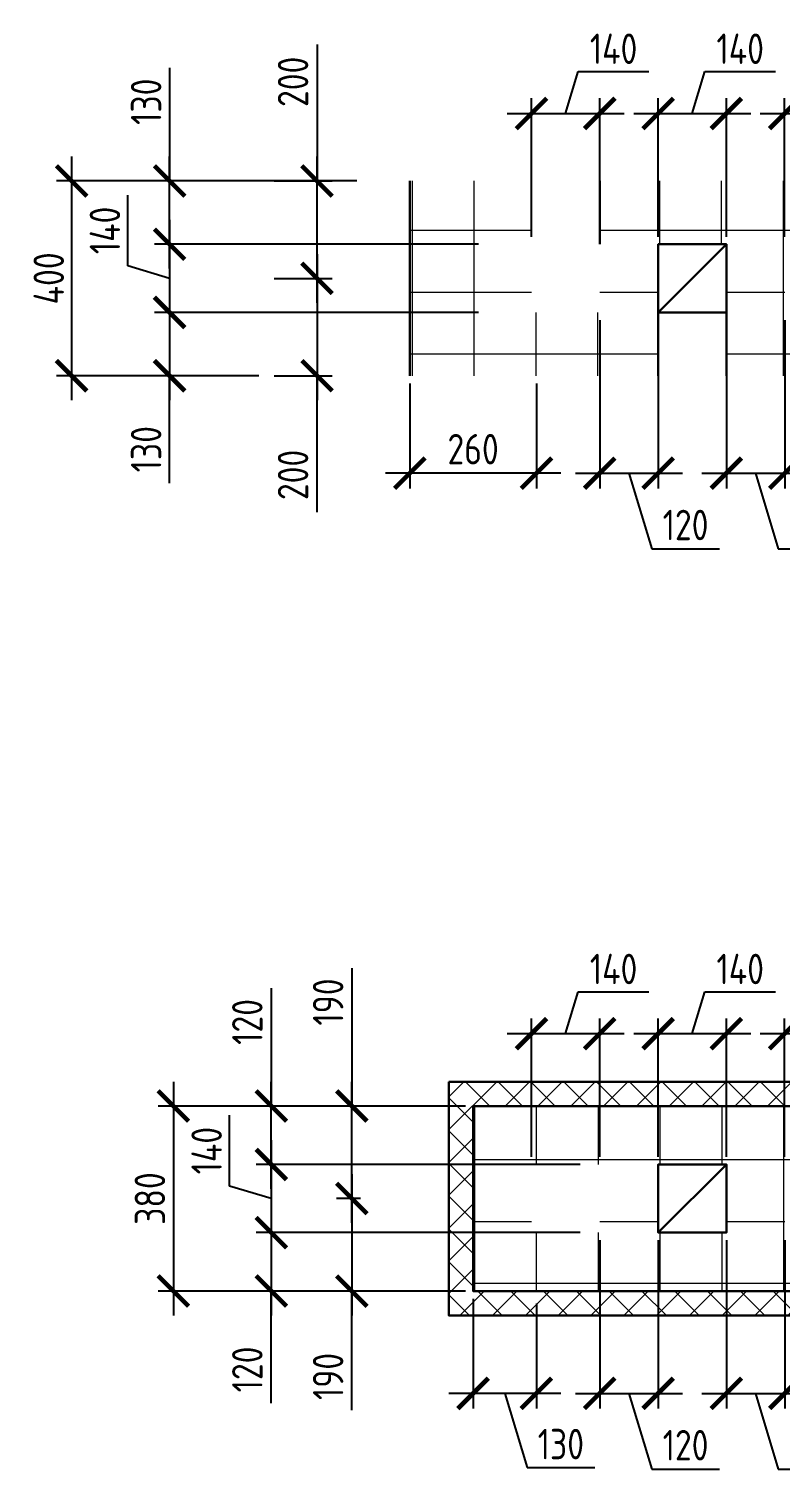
# Model space of a CAD drawing. Header units: millimetres. Extents: x -56498 to 234605, y -296269 to -29969.
# Drawn here: x 180539 to 182081, y -289684 to -286726 of the extents above; entities that cross this region are included whole.
import ezdxf

# ---------------------------------------------------------------- set-up
doc = ezdxf.new("R2010")
doc.units = ezdxf.units.MM
doc.header["$LTSCALE"] = 100
doc.header["$PDMODE"] = 35
for name, color, linetype, lineweight in [('0.3', 7, 'Continuous', 30), ('Розміри 0.09', 5, 'Continuous', 9), ('Штрихування 0.09', 253, 'Continuous', 9)]:
    doc.layers.add(name, color=color, linetype=linetype, lineweight=lineweight)
doc.styles.add('GOST 2.304', font='CS_Gost2304.shx')
doc.dimstyles.new('SPDS', dxfattribs={"dimscale": 100, "dimtxt": 2.5, "dimasz": 2.5, "dimexe": 1.25, "dimexo": 0.625, "dimtad": 1, "dimrnd": 0.001, "dimtxsty": 'GOST 2.304', "dimblk": 'ARCHTICK', "dimcen": 2.5, "dimdle": 2, "dimadec": 0, "dimazin": 2, "dimtfac": 0.75, "dimtmove": 1, "dimatfit": 3, "dimfxl": 0, "dimtolj": 1, "dimarcsym": 0})

# ---------------------------------------------------------------- blocks, each defined once
blk = doc.blocks.new('_ArchTick')
at = {"color": 0, "linetype": 'ByBlock', "const_width": 0.15}
blk.add_lwpolyline([(-0.5, -0.5), (0.5, 0.5)], dxfattribs=at)
blk = doc.blocks.new('*D833')
at = {"layer": 'Defpoints', "color": 0, "transparency": 16777216}
for p in [(182230.6, -286900), (182090.6, -287168.6), (182230.6, -287168.6)]:
    blk.add_point(p, dxfattribs=at)
at = {"layer": 'Розміри 0.09', "color": 0, "lineweight": -2, "transparency": 16777216}
for p, q in [((182160.6, -286900), (182186.4, -286814)), ((182186.4, -286814), (182331.7, -286814)), ((182090.6, -287153), (182090.6, -286868.7)), ((182230.6, -287153), (182230.6, -286868.7)), ((182040.6, -286900), (182280.6, -286900))]:
    blk.add_line(p, q, dxfattribs=at)
at = {"layer": 'Розміри 0.09', "color": 0, "lineweight": -2, "transparency": 16777216, "xscale": 62.5, "yscale": 62.5, "zscale": 62.5, "rotation": 180}
blk.add_blockref('_ArchTick', (182090.6, -286900), dxfattribs=at)
at = {"layer": 'Розміри 0.09', "color": 0, "lineweight": -2, "transparency": 16777216, "xscale": 62.5, "yscale": 62.5, "zscale": 62.5}
blk.add_blockref('_ArchTick', (182230.6, -286900), dxfattribs=at)
at = {"layer": 'Розміри 0.09', "color": 0, "transparency": 16777216, "insert": (182259.1, -286767.1), "char_height": 62.5, "attachment_point": 5, "style": 'GOST 2.304'}
blk.add_mtext('\\A1;140', dxfattribs=at)
blk = doc.blocks.new('*D834')
at = {"layer": 'Defpoints', "color": 0, "transparency": 16777216}
for p in [(181970.9, -286900), (181830.9, -287168.6), (181970.9, -287168.6)]:
    blk.add_point(p, dxfattribs=at)
at = {"layer": 'Розміри 0.09', "color": 0, "lineweight": -2, "transparency": 16777216}
for p, q in [((181900.9, -286900), (181926.7, -286814)), ((181926.7, -286814), (182072, -286814)), ((181830.9, -287153), (181830.9, -286868.7)), ((181970.9, -287153), (181970.9, -286868.7)), ((181780.9, -286900), (182020.9, -286900))]:
    blk.add_line(p, q, dxfattribs=at)
at = {"layer": 'Розміри 0.09', "color": 0, "lineweight": -2, "transparency": 16777216, "xscale": 62.5, "yscale": 62.5, "zscale": 62.5, "rotation": 180}
blk.add_blockref('_ArchTick', (181830.9, -286900), dxfattribs=at)
at = {"layer": 'Розміри 0.09', "color": 0, "lineweight": -2, "transparency": 16777216, "xscale": 62.5, "yscale": 62.5, "zscale": 62.5}
blk.add_blockref('_ArchTick', (181970.9, -286900), dxfattribs=at)
at = {"layer": 'Розміри 0.09', "color": 0, "transparency": 16777216, "insert": (181999.4, -286767.1), "char_height": 62.5, "attachment_point": 5, "style": 'GOST 2.304'}
blk.add_mtext('\\A1;140', dxfattribs=at)
blk = doc.blocks.new('*D838')
at = {"layer": 'Defpoints', "color": 0, "transparency": 16777216}
for p in [(181710.9, -286900), (181570.9, -287168.6), (181710.9, -287168.6)]:
    blk.add_point(p, dxfattribs=at)
at = {"layer": 'Розміри 0.09', "color": 0, "lineweight": -2, "transparency": 16777216}
for p, q in [((181640.9, -286900), (181666.7, -286814)), ((181666.7, -286814), (181812, -286814)), ((181570.9, -287153), (181570.9, -286868.7)), ((181710.9, -287153), (181710.9, -286868.7)), ((181520.9, -286900), (181760.9, -286900))]:
    blk.add_line(p, q, dxfattribs=at)
at = {"layer": 'Розміри 0.09', "color": 0, "lineweight": -2, "transparency": 16777216, "xscale": 62.5, "yscale": 62.5, "zscale": 62.5, "rotation": 180}
blk.add_blockref('_ArchTick', (181570.9, -286900), dxfattribs=at)
at = {"layer": 'Розміри 0.09', "color": 0, "lineweight": -2, "transparency": 16777216, "xscale": 62.5, "yscale": 62.5, "zscale": 62.5}
blk.add_blockref('_ArchTick', (181710.9, -286900), dxfattribs=at)
at = {"layer": 'Розміри 0.09', "color": 0, "transparency": 16777216, "insert": (181739.4, -286767.1), "char_height": 62.5, "attachment_point": 5, "style": 'GOST 2.304'}
blk.add_mtext('\\A1;140', dxfattribs=at)
blk = doc.blocks.new('*D843')
at = {"layer": 'Defpoints', "color": 0, "transparency": 16777216}
for p in [(181970.9, -287308.6), (182090.9, -287308.6), (182090.9, -287638.6)]:
    blk.add_point(p, dxfattribs=at)
at = {"layer": 'Розміри 0.09', "color": 0, "lineweight": -2, "transparency": 16777216}
for p, q in [((181970.9, -287324.2), (181970.9, -287669.8)), ((182090.9, -287324.2), (182090.9, -287669.8)), ((181920.9, -287638.6), (182140.9, -287638.6)), ((182030.9, -287638.6), (182077.6, -287794.3)), ((182077.6, -287794.3), (182216.7, -287794.3))]:
    blk.add_line(p, q, dxfattribs=at)
at = {"layer": 'Розміри 0.09', "color": 0, "lineweight": -2, "transparency": 16777216, "xscale": 62.5, "yscale": 62.5, "zscale": 62.5, "rotation": 180}
blk.add_blockref('_ArchTick', (181970.9, -287638.6), dxfattribs=at)
at = {"layer": 'Розміри 0.09', "color": 0, "lineweight": -2, "transparency": 16777216, "xscale": 62.5, "yscale": 62.5, "zscale": 62.5}
blk.add_blockref('_ArchTick', (182090.9, -287638.6), dxfattribs=at)
at = {"layer": 'Розміри 0.09', "color": 0, "transparency": 16777216, "insert": (182147.2, -287745), "char_height": 62.5, "attachment_point": 5, "style": 'GOST 2.304'}
blk.add_mtext('\\A1;120', dxfattribs=at)
blk = doc.blocks.new('*D844')
at = {"layer": 'Defpoints', "color": 0, "transparency": 16777216}
for p in [(181320.9, -287438.6), (181580.9, -287438.6), (181320.9, -287638.6)]:
    blk.add_point(p, dxfattribs=at)
at = {"layer": 'Розміри 0.09', "color": 0, "lineweight": -2, "transparency": 16777216}
for p, q in [((181320.9, -287454.2), (181320.9, -287669.8)), ((181580.9, -287454.2), (181580.9, -287669.8)), ((181630.9, -287638.6), (181270.9, -287638.6))]:
    blk.add_line(p, q, dxfattribs=at)
at = {"layer": 'Розміри 0.09', "color": 0, "lineweight": -2, "transparency": 16777216, "xscale": 62.5, "yscale": 62.5, "zscale": 62.5, "rotation": 180}
blk.add_blockref('_ArchTick', (181320.9, -287638.6), dxfattribs=at)
at = {"layer": 'Розміри 0.09', "color": 0, "lineweight": -2, "transparency": 16777216, "xscale": 62.5, "yscale": 62.5, "zscale": 62.5}
blk.add_blockref('_ArchTick', (181580.9, -287638.6), dxfattribs=at)
at = {"layer": 'Розміри 0.09', "color": 0, "transparency": 16777216, "insert": (181450.9, -287589.3), "char_height": 62.5, "attachment_point": 5, "style": 'GOST 2.304'}
blk.add_mtext('\\A1;260', dxfattribs=at)
blk = doc.blocks.new('*D845')
at = {"layer": 'Defpoints', "color": 0, "transparency": 16777216}
for p in [(181710.9, -287308.6), (181830.9, -287308.6), (181830.9, -287638.6)]:
    blk.add_point(p, dxfattribs=at)
at = {"layer": 'Розміри 0.09', "color": 0, "lineweight": -2, "transparency": 16777216}
for p, q in [((181710.9, -287324.2), (181710.9, -287669.8)), ((181830.9, -287324.2), (181830.9, -287669.8)), ((181660.9, -287638.6), (181880.9, -287638.6)), ((181770.9, -287638.6), (181817.6, -287794.3)), ((181817.6, -287794.3), (181956.7, -287794.3))]:
    blk.add_line(p, q, dxfattribs=at)
at = {"layer": 'Розміри 0.09', "color": 0, "lineweight": -2, "transparency": 16777216, "xscale": 62.5, "yscale": 62.5, "zscale": 62.5, "rotation": 180}
blk.add_blockref('_ArchTick', (181710.9, -287638.6), dxfattribs=at)
at = {"layer": 'Розміри 0.09', "color": 0, "lineweight": -2, "transparency": 16777216, "xscale": 62.5, "yscale": 62.5, "zscale": 62.5}
blk.add_blockref('_ArchTick', (181830.9, -287638.6), dxfattribs=at)
at = {"layer": 'Розміри 0.09', "color": 0, "transparency": 16777216, "insert": (181887.2, -287745), "char_height": 62.5, "attachment_point": 5, "style": 'GOST 2.304'}
blk.add_mtext('\\A1;120', dxfattribs=at)
blk = doc.blocks.new('*D846')
at = {"layer": 'Defpoints', "color": 0, "transparency": 16777216}
for p in [(180827.7, -287038.6), (181227.7, -287038.6), (181477.7, -287168.6)]:
    blk.add_point(p, dxfattribs=at)
at = {"layer": 'Розміри 0.09', "color": 0, "lineweight": -2, "transparency": 16777216}
for p, q in [((180827.7, -286806.3), (180827.7, -287038.6)), ((180827.7, -287218.6), (180827.7, -286988.6)), ((181212.1, -287038.6), (180796.5, -287038.6)), ((181462.1, -287168.6), (180796.5, -287168.6))]:
    blk.add_line(p, q, dxfattribs=at)
at = {"layer": 'Розміри 0.09', "color": 0, "lineweight": -2, "transparency": 16777216, "xscale": 62.5, "yscale": 62.5, "zscale": 62.5}
for p, rotation in [((180827.7, -287038.6), 90), ((180827.7, -287168.6), 270)]:
    blk.add_blockref('_ArchTick', p, dxfattribs=dict(at, rotation=rotation))
at = {"layer": 'Розміри 0.09', "color": 0, "transparency": 16777216, "insert": (180779.5, -286875.8), "char_height": 62.5, "attachment_point": 5, "rotation": 90, "style": 'GOST 2.304'}
blk.add_mtext('\\A1;130', dxfattribs=at)
blk = doc.blocks.new('*D847')
at = {"layer": 'Defpoints', "color": 0, "transparency": 16777216}
for p in [(181477.7, -287168.6), (180827.7, -287308.6), (181477.7, -287308.6)]:
    blk.add_point(p, dxfattribs=at)
at = {"layer": 'Розміри 0.09', "color": 0, "lineweight": -2, "transparency": 16777216}
for p, q in [((180741.8, -287212.8), (180741.8, -287067.5)), ((180827.7, -287118.6), (180827.7, -287358.6)), ((181462.1, -287168.6), (180796.5, -287168.6)), ((180827.7, -287238.6), (180741.8, -287212.8)), ((181462.1, -287308.6), (180796.5, -287308.6))]:
    blk.add_line(p, q, dxfattribs=at)
at = {"layer": 'Розміри 0.09', "color": 0, "lineweight": -2, "transparency": 16777216, "xscale": 62.5, "yscale": 62.5, "zscale": 62.5}
for p, rotation in [((180827.7, -287168.6), 90), ((180827.7, -287308.6), 270)]:
    blk.add_blockref('_ArchTick', p, dxfattribs=dict(at, rotation=rotation))
at = {"layer": 'Розміри 0.09', "color": 0, "transparency": 16777216, "insert": (180694.9, -287140.1), "char_height": 62.5, "attachment_point": 5, "rotation": 90, "style": 'GOST 2.304'}
blk.add_mtext('\\A1;140', dxfattribs=at)
blk = doc.blocks.new('*D848')
at = {"layer": 'Defpoints', "color": 0, "transparency": 16777216}
for p in [(181477.7, -287308.6), (180827.7, -287438.6), (181026.5, -287438.6)]:
    blk.add_point(p, dxfattribs=at)
at = {"layer": 'Розміри 0.09', "color": 0, "lineweight": -2, "transparency": 16777216}
for p, q in [((180827.7, -287258.6), (180827.7, -287488.6)), ((181462.1, -287308.6), (180796.5, -287308.6)), ((181010.9, -287438.6), (180796.5, -287438.6)), ((180827.7, -287658.9), (180827.7, -287438.6))]:
    blk.add_line(p, q, dxfattribs=at)
at = {"layer": 'Розміри 0.09', "color": 0, "lineweight": -2, "transparency": 16777216, "xscale": 62.5, "yscale": 62.5, "zscale": 62.5}
for p, rotation in [((180827.7, -287308.6), 90), ((180827.7, -287438.6), 270)]:
    blk.add_blockref('_ArchTick', p, dxfattribs=dict(at, rotation=rotation))
at = {"layer": 'Розміри 0.09', "color": 0, "transparency": 16777216, "insert": (180779.5, -287589.4), "char_height": 62.5, "attachment_point": 5, "rotation": 90, "style": 'GOST 2.304'}
blk.add_mtext('\\A1;130', dxfattribs=at)
blk = doc.blocks.new('*D849')
at = {"layer": 'Defpoints', "color": 0, "transparency": 16777216}
for p in [(181026.5, -287038.6), (181130.5, -287038.6), (181026.5, -287238.6)]:
    blk.add_point(p, dxfattribs=at)
at = {"layer": 'Розміри 0.09', "color": 0, "lineweight": -2, "transparency": 16777216}
for p, q in [((181130.5, -286758.4), (181130.5, -287038.6)), ((181130.5, -287288.6), (181130.5, -286988.6)), ((181042.1, -287038.6), (181161.7, -287038.6)), ((181042.1, -287238.6), (181161.7, -287238.6))]:
    blk.add_line(p, q, dxfattribs=at)
at = {"layer": 'Розміри 0.09', "color": 0, "lineweight": -2, "transparency": 16777216, "xscale": 62.5, "yscale": 62.5, "zscale": 62.5}
for p, rotation in [((181130.5, -287038.6), 90), ((181130.5, -287238.6), 270)]:
    blk.add_blockref('_ArchTick', p, dxfattribs=dict(at, rotation=rotation))
at = {"layer": 'Розміри 0.09', "color": 0, "transparency": 16777216, "insert": (181081.2, -286835), "char_height": 62.5, "attachment_point": 5, "rotation": 90, "style": 'GOST 2.304'}
blk.add_mtext('\\A1;200', dxfattribs=at)
blk = doc.blocks.new('*D850')
at = {"layer": 'Defpoints', "color": 0, "transparency": 16777216}
for p in [(181026.5, -287238.6), (181026.5, -287438.6), (181130.5, -287438.6)]:
    blk.add_point(p, dxfattribs=at)
at = {"layer": 'Розміри 0.09', "color": 0, "lineweight": -2, "transparency": 16777216}
for p, q in [((181130.5, -287188.6), (181130.5, -287488.6)), ((181042.1, -287238.6), (181161.7, -287238.6)), ((181042.1, -287438.6), (181161.7, -287438.6)), ((181130.5, -287718.8), (181130.5, -287438.6))]:
    blk.add_line(p, q, dxfattribs=at)
at = {"layer": 'Розміри 0.09', "color": 0, "lineweight": -2, "transparency": 16777216, "xscale": 62.5, "yscale": 62.5, "zscale": 62.5}
for p, rotation in [((181130.5, -287238.6), 90), ((181130.5, -287438.6), 270)]:
    blk.add_blockref('_ArchTick', p, dxfattribs=dict(at, rotation=rotation))
at = {"layer": 'Розміри 0.09', "color": 0, "transparency": 16777216, "insert": (181081.2, -287642.2), "char_height": 62.5, "attachment_point": 5, "rotation": 90, "style": 'GOST 2.304'}
blk.add_mtext('\\A1;200', dxfattribs=at)
blk = doc.blocks.new('*D851')
at = {"layer": 'Defpoints', "color": 0, "transparency": 16777216}
for p in [(181026.5, -287038.6), (180626.5, -287438.6), (181026.5, -287438.6)]:
    blk.add_point(p, dxfattribs=at)
at = {"layer": 'Розміри 0.09', "color": 0, "lineweight": -2, "transparency": 16777216}
for p, q in [((180626.5, -286988.6), (180626.5, -287488.6)), ((181010.9, -287038.6), (180595.3, -287038.6)), ((181010.9, -287438.6), (180595.3, -287438.6))]:
    blk.add_line(p, q, dxfattribs=at)
at = {"layer": 'Розміри 0.09', "color": 0, "lineweight": -2, "transparency": 16777216, "xscale": 62.5, "yscale": 62.5, "zscale": 62.5}
for p, rotation in [((180626.5, -287038.6), 90), ((180626.5, -287438.6), 270)]:
    blk.add_blockref('_ArchTick', p, dxfattribs=dict(at, rotation=rotation))
at = {"layer": 'Розміри 0.09', "color": 0, "transparency": 16777216, "insert": (180579.6, -287238.6), "char_height": 62.5, "attachment_point": 5, "rotation": 90, "style": 'GOST 2.304'}
blk.add_mtext('\\A1;400', dxfattribs=at)
blk = doc.blocks.new('*D878')
at = {"layer": 'Defpoints', "color": 0, "transparency": 16777216}
for p in [(182230.6, -288789.5), (182090.6, -289058.1), (182230.6, -289058.1)]:
    blk.add_point(p, dxfattribs=at)
at = {"layer": 'Розміри 0.09', "color": 0, "lineweight": -2, "transparency": 16777216}
for p, q in [((182160.6, -288789.5), (182186.4, -288703.6)), ((182186.4, -288703.6), (182331.7, -288703.6)), ((182090.6, -289042.5), (182090.6, -288758.3)), ((182230.6, -289042.5), (182230.6, -288758.3)), ((182040.6, -288789.5), (182280.6, -288789.5))]:
    blk.add_line(p, q, dxfattribs=at)
at = {"layer": 'Розміри 0.09', "color": 0, "lineweight": -2, "transparency": 16777216, "xscale": 62.5, "yscale": 62.5, "zscale": 62.5, "rotation": 180}
blk.add_blockref('_ArchTick', (182090.6, -288789.5), dxfattribs=at)
at = {"layer": 'Розміри 0.09', "color": 0, "lineweight": -2, "transparency": 16777216, "xscale": 62.5, "yscale": 62.5, "zscale": 62.5}
blk.add_blockref('_ArchTick', (182230.6, -288789.5), dxfattribs=at)
at = {"layer": 'Розміри 0.09', "color": 0, "transparency": 16777216, "insert": (182259.1, -288656.7), "char_height": 62.5, "attachment_point": 5, "style": 'GOST 2.304'}
blk.add_mtext('\\A1;140', dxfattribs=at)
blk = doc.blocks.new('*D879')
at = {"layer": 'Defpoints', "color": 0, "transparency": 16777216}
for p in [(181970.9, -288789.5), (181830.9, -289058.1), (181970.9, -289058.1)]:
    blk.add_point(p, dxfattribs=at)
at = {"layer": 'Розміри 0.09', "color": 0, "lineweight": -2, "transparency": 16777216}
for p, q in [((181900.9, -288789.5), (181926.7, -288703.6)), ((181926.7, -288703.6), (182072, -288703.6)), ((181830.9, -289042.5), (181830.9, -288758.3)), ((181970.9, -289042.5), (181970.9, -288758.3)), ((181780.9, -288789.5), (182020.9, -288789.5))]:
    blk.add_line(p, q, dxfattribs=at)
at = {"layer": 'Розміри 0.09', "color": 0, "lineweight": -2, "transparency": 16777216, "xscale": 62.5, "yscale": 62.5, "zscale": 62.5, "rotation": 180}
blk.add_blockref('_ArchTick', (181830.9, -288789.5), dxfattribs=at)
at = {"layer": 'Розміри 0.09', "color": 0, "lineweight": -2, "transparency": 16777216, "xscale": 62.5, "yscale": 62.5, "zscale": 62.5}
blk.add_blockref('_ArchTick', (181970.9, -288789.5), dxfattribs=at)
at = {"layer": 'Розміри 0.09', "color": 0, "transparency": 16777216, "insert": (181999.4, -288656.7), "char_height": 62.5, "attachment_point": 5, "style": 'GOST 2.304'}
blk.add_mtext('\\A1;140', dxfattribs=at)
blk = doc.blocks.new('*D883')
at = {"layer": 'Defpoints', "color": 0, "transparency": 16777216}
for p in [(181710.9, -288789.5), (181570.9, -289058.1), (181710.9, -289058.1)]:
    blk.add_point(p, dxfattribs=at)
at = {"layer": 'Розміри 0.09', "color": 0, "lineweight": -2, "transparency": 16777216}
for p, q in [((181640.9, -288789.5), (181666.7, -288703.6)), ((181666.7, -288703.6), (181812, -288703.6)), ((181570.9, -289042.5), (181570.9, -288758.3)), ((181710.9, -289042.5), (181710.9, -288758.3)), ((181520.9, -288789.5), (181760.9, -288789.5))]:
    blk.add_line(p, q, dxfattribs=at)
at = {"layer": 'Розміри 0.09', "color": 0, "lineweight": -2, "transparency": 16777216, "xscale": 62.5, "yscale": 62.5, "zscale": 62.5, "rotation": 180}
blk.add_blockref('_ArchTick', (181570.9, -288789.5), dxfattribs=at)
at = {"layer": 'Розміри 0.09', "color": 0, "lineweight": -2, "transparency": 16777216, "xscale": 62.5, "yscale": 62.5, "zscale": 62.5}
blk.add_blockref('_ArchTick', (181710.9, -288789.5), dxfattribs=at)
at = {"layer": 'Розміри 0.09', "color": 0, "transparency": 16777216, "insert": (181739.4, -288656.7), "char_height": 62.5, "attachment_point": 5, "style": 'GOST 2.304'}
blk.add_mtext('\\A1;140', dxfattribs=at)
blk = doc.blocks.new('*D888')
at = {"layer": 'Defpoints', "color": 0, "transparency": 16777216}
for p in [(181970.9, -289198.1), (182090.9, -289198.1), (182090.9, -289528.1)]:
    blk.add_point(p, dxfattribs=at)
at = {"layer": 'Розміри 0.09', "color": 0, "lineweight": -2, "transparency": 16777216}
for p, q in [((181970.9, -289213.8), (181970.9, -289559.4)), ((182090.9, -289213.8), (182090.9, -289559.4)), ((181920.9, -289528.1), (182140.9, -289528.1)), ((182030.9, -289528.1), (182077.6, -289683.8)), ((182077.6, -289683.8), (182216.7, -289683.8))]:
    blk.add_line(p, q, dxfattribs=at)
at = {"layer": 'Розміри 0.09', "color": 0, "lineweight": -2, "transparency": 16777216, "xscale": 62.5, "yscale": 62.5, "zscale": 62.5, "rotation": 180}
blk.add_blockref('_ArchTick', (181970.9, -289528.1), dxfattribs=at)
at = {"layer": 'Розміри 0.09', "color": 0, "lineweight": -2, "transparency": 16777216, "xscale": 62.5, "yscale": 62.5, "zscale": 62.5}
blk.add_blockref('_ArchTick', (182090.9, -289528.1), dxfattribs=at)
at = {"layer": 'Розміри 0.09', "color": 0, "transparency": 16777216, "insert": (182147.2, -289634.6), "char_height": 62.5, "attachment_point": 5, "style": 'GOST 2.304'}
blk.add_mtext('\\A1;120', dxfattribs=at)
blk = doc.blocks.new('*D889')
at = {"layer": 'Defpoints', "color": 0, "transparency": 16777216}
for p in [(181450.9, -289318.1), (181580.9, -289328.1), (181450.9, -289528.1)]:
    blk.add_point(p, dxfattribs=at)
at = {"layer": 'Розміри 0.09', "color": 0, "lineweight": -2, "transparency": 16777216}
for p, q in [((181450.9, -289333.8), (181450.9, -289559.4)), ((181580.9, -289343.8), (181580.9, -289559.4)), ((181630.9, -289528.1), (181400.9, -289528.1)), ((181515.9, -289528.1), (181561.6, -289680.5)), ((181561.6, -289680.5), (181700.7, -289680.5))]:
    blk.add_line(p, q, dxfattribs=at)
at = {"layer": 'Розміри 0.09', "color": 0, "lineweight": -2, "transparency": 16777216, "xscale": 62.5, "yscale": 62.5, "zscale": 62.5, "rotation": 180}
blk.add_blockref('_ArchTick', (181450.9, -289528.1), dxfattribs=at)
at = {"layer": 'Розміри 0.09', "color": 0, "lineweight": -2, "transparency": 16777216, "xscale": 62.5, "yscale": 62.5, "zscale": 62.5}
blk.add_blockref('_ArchTick', (181580.9, -289528.1), dxfattribs=at)
at = {"layer": 'Розміри 0.09', "color": 0, "transparency": 16777216, "insert": (181631.1, -289632.3), "char_height": 62.5, "attachment_point": 5, "style": 'GOST 2.304'}
blk.add_mtext('\\A1;130', dxfattribs=at)
blk = doc.blocks.new('*D890')
at = {"layer": 'Defpoints', "color": 0, "transparency": 16777216}
for p in [(181710.9, -289198.1), (181830.9, -289198.1), (181830.9, -289528.1)]:
    blk.add_point(p, dxfattribs=at)
at = {"layer": 'Розміри 0.09', "color": 0, "lineweight": -2, "transparency": 16777216}
for p, q in [((181710.9, -289213.8), (181710.9, -289559.4)), ((181830.9, -289213.8), (181830.9, -289559.4)), ((181660.9, -289528.1), (181880.9, -289528.1)), ((181770.9, -289528.1), (181817.6, -289683.8)), ((181817.6, -289683.8), (181956.7, -289683.8))]:
    blk.add_line(p, q, dxfattribs=at)
at = {"layer": 'Розміри 0.09', "color": 0, "lineweight": -2, "transparency": 16777216, "xscale": 62.5, "yscale": 62.5, "zscale": 62.5, "rotation": 180}
blk.add_blockref('_ArchTick', (181710.9, -289528.1), dxfattribs=at)
at = {"layer": 'Розміри 0.09', "color": 0, "lineweight": -2, "transparency": 16777216, "xscale": 62.5, "yscale": 62.5, "zscale": 62.5}
blk.add_blockref('_ArchTick', (181830.9, -289528.1), dxfattribs=at)
at = {"layer": 'Розміри 0.09', "color": 0, "transparency": 16777216, "insert": (181887.2, -289634.6), "char_height": 62.5, "attachment_point": 5, "style": 'GOST 2.304'}
blk.add_mtext('\\A1;120', dxfattribs=at)
blk = doc.blocks.new('*D894')
at = {"layer": 'Defpoints', "color": 0, "transparency": 16777216}
for p in [(181036.6, -288938.1), (181450.9, -288938.1), (181686.6, -289058.1)]:
    blk.add_point(p, dxfattribs=at)
at = {"layer": 'Розміри 0.09', "color": 0, "lineweight": -2, "transparency": 16777216}
for p, q in [((181036.6, -288695.8), (181036.6, -288938.1)), ((181036.6, -289108.1), (181036.6, -288888.1)), ((181435.3, -288938.1), (181005.4, -288938.1)), ((181671, -289058.1), (181005.4, -289058.1))]:
    blk.add_line(p, q, dxfattribs=at)
at = {"layer": 'Розміри 0.09', "color": 0, "lineweight": -2, "transparency": 16777216, "xscale": 62.5, "yscale": 62.5, "zscale": 62.5}
for p, rotation in [((181036.6, -288938.1), 90), ((181036.6, -289058.1), 270)]:
    blk.add_blockref('_ArchTick', p, dxfattribs=dict(at, rotation=rotation))
at = {"layer": 'Розміри 0.09', "color": 0, "transparency": 16777216, "insert": (180987.3, -288765.4), "char_height": 62.5, "attachment_point": 5, "rotation": 90, "style": 'GOST 2.304'}
blk.add_mtext('\\A1;120', dxfattribs=at)
blk = doc.blocks.new('*D895')
at = {"layer": 'Defpoints', "color": 0, "transparency": 16777216}
for p in [(181686.6, -289058.1), (181036.6, -289198.1), (181686.6, -289198.1)]:
    blk.add_point(p, dxfattribs=at)
at = {"layer": 'Розміри 0.09', "color": 0, "lineweight": -2, "transparency": 16777216}
for p, q in [((180950.7, -289102.4), (180950.7, -288957.1)), ((181036.6, -289008.1), (181036.6, -289248.1)), ((181671, -289058.1), (181005.4, -289058.1)), ((181036.6, -289128.1), (180950.7, -289102.4)), ((181671, -289198.1), (181005.4, -289198.1))]:
    blk.add_line(p, q, dxfattribs=at)
at = {"layer": 'Розміри 0.09', "color": 0, "lineweight": -2, "transparency": 16777216, "xscale": 62.5, "yscale": 62.5, "zscale": 62.5}
for p, rotation in [((181036.6, -289058.1), 90), ((181036.6, -289198.1), 270)]:
    blk.add_blockref('_ArchTick', p, dxfattribs=dict(at, rotation=rotation))
at = {"layer": 'Розміри 0.09', "color": 0, "transparency": 16777216, "insert": (180903.8, -289029.7), "char_height": 62.5, "attachment_point": 5, "rotation": 90, "style": 'GOST 2.304'}
blk.add_mtext('\\A1;140', dxfattribs=at)
blk = doc.blocks.new('*D896')
at = {"layer": 'Defpoints', "color": 0, "transparency": 16777216}
for p in [(181686.6, -289198.1), (181036.6, -289318.1), (181450.9, -289318.1)]:
    blk.add_point(p, dxfattribs=at)
at = {"layer": 'Розміри 0.09', "color": 0, "lineweight": -2, "transparency": 16777216}
for p, q in [((181036.6, -289148.1), (181036.6, -289368.1)), ((181671, -289198.1), (181005.4, -289198.1)), ((181435.3, -289318.1), (181005.4, -289318.1)), ((181036.6, -289548.5), (181036.6, -289318.1))]:
    blk.add_line(p, q, dxfattribs=at)
at = {"layer": 'Розміри 0.09', "color": 0, "lineweight": -2, "transparency": 16777216, "xscale": 62.5, "yscale": 62.5, "zscale": 62.5}
for p, rotation in [((181036.6, -289198.1), 90), ((181036.6, -289318.1), 270)]:
    blk.add_blockref('_ArchTick', p, dxfattribs=dict(at, rotation=rotation))
at = {"layer": 'Розміри 0.09', "color": 0, "transparency": 16777216, "insert": (180987.3, -289479), "char_height": 62.5, "attachment_point": 5, "rotation": 90, "style": 'GOST 2.304'}
blk.add_mtext('\\A1;120', dxfattribs=at)
blk = doc.blocks.new('*D897')
at = {"layer": 'Defpoints', "color": 0, "transparency": 16777216}
for p in [(181201.9, -288938.1), (181450.9, -288938.1), (181235.4, -289128.1)]:
    blk.add_point(p, dxfattribs=at)
at = {"layer": 'Розміри 0.09', "color": 0, "lineweight": -2, "transparency": 16777216}
for p, q in [((181201.9, -288655), (181201.9, -288938.1)), ((181201.9, -289178.1), (181201.9, -288888.1)), ((181435.3, -288938.1), (181170.6, -288938.1)), ((181219.8, -289128.1), (181170.6, -289128.1))]:
    blk.add_line(p, q, dxfattribs=at)
at = {"layer": 'Розміри 0.09', "color": 0, "lineweight": -2, "transparency": 16777216, "xscale": 62.5, "yscale": 62.5, "zscale": 62.5}
for p, rotation in [((181201.9, -288938.1), 90), ((181201.9, -289128.1), 270)]:
    blk.add_blockref('_ArchTick', p, dxfattribs=dict(at, rotation=rotation))
at = {"layer": 'Розміри 0.09', "color": 0, "transparency": 16777216, "insert": (181153.2, -288724.5), "char_height": 62.5, "attachment_point": 5, "rotation": 90, "style": 'GOST 2.304'}
blk.add_mtext('\\A1;190', dxfattribs=at)
blk = doc.blocks.new('*D898')
at = {"layer": 'Defpoints', "color": 0, "transparency": 16777216}
for p in [(181235.4, -289128.1), (181201.9, -289318.1), (181450.9, -289318.1)]:
    blk.add_point(p, dxfattribs=at)
at = {"layer": 'Розміри 0.09', "color": 0, "lineweight": -2, "transparency": 16777216}
for p, q in [((181201.9, -289078.1), (181201.9, -289368.1)), ((181219.8, -289128.1), (181170.6, -289128.1)), ((181435.3, -289318.1), (181170.6, -289318.1)), ((181201.9, -289562.9), (181201.9, -289318.1))]:
    blk.add_line(p, q, dxfattribs=at)
at = {"layer": 'Розміри 0.09', "color": 0, "lineweight": -2, "transparency": 16777216, "xscale": 62.5, "yscale": 62.5, "zscale": 62.5}
for p, rotation in [((181201.9, -289128.1), 90), ((181201.9, -289318.1), 270)]:
    blk.add_blockref('_ArchTick', p, dxfattribs=dict(at, rotation=rotation))
at = {"layer": 'Розміри 0.09', "color": 0, "transparency": 16777216, "insert": (181153.2, -289493.4), "char_height": 62.5, "attachment_point": 5, "rotation": 90, "style": 'GOST 2.304'}
blk.add_mtext('\\A1;190', dxfattribs=at)
blk = doc.blocks.new('*D899')
at = {"layer": 'Defpoints', "color": 0, "transparency": 16777216}
for p in [(181450.9, -288938.1), (180835.4, -289318.1), (181450.9, -289318.1)]:
    blk.add_point(p, dxfattribs=at)
at = {"layer": 'Розміри 0.09', "color": 0, "lineweight": -2, "transparency": 16777216}
for p, q in [((180835.4, -288888.1), (180835.4, -289368.1)), ((181435.3, -288938.1), (180804.2, -288938.1)), ((181435.3, -289318.1), (180804.2, -289318.1))]:
    blk.add_line(p, q, dxfattribs=at)
at = {"layer": 'Розміри 0.09', "color": 0, "lineweight": -2, "transparency": 16777216, "xscale": 62.5, "yscale": 62.5, "zscale": 62.5}
for p, rotation in [((180835.4, -288938.1), 90), ((180835.4, -289318.1), 270)]:
    blk.add_blockref('_ArchTick', p, dxfattribs=dict(at, rotation=rotation))
at = {"layer": 'Розміри 0.09', "color": 0, "transparency": 16777216, "insert": (180787.3, -289128.1), "char_height": 62.5, "attachment_point": 5, "rotation": 90, "style": 'GOST 2.304'}
blk.add_mtext('\\A1;380', dxfattribs=at)

msp = doc.modelspace()

# ---------------------------------------------------------------- hatches: boundary and pattern name
at = {"layer": 'Штрихування 0.09', "ltscale": 0.25}
h = msp.add_hatch(dxfattribs=at)
h.set_pattern_fill('NET', color=256, scale=40, style=0)
h.set_pattern_definition([(0, (-35589.87, -2659.72), (0, 127), []), (90, (-35589.87, -2659.72), (-127, 8e-15), [])])
h.paths.add_polyline_path([(182870.921, -287168.583), (183010.921, -287168.583), (183010.921, -287308.583), (182870.921, -287308.583), (182870.921, -287168.583)], flags=0)
h.paths.add_polyline_path([(182230.921, -287168.583), (182230.921, -287308.583), (182090.921, -287308.583), (182090.921, -287168.583), (182230.921, -287168.583)], flags=0)
h.paths.add_polyline_path([(182610.921, -287168.583), (182750.921, -287168.583), (182750.921, -287308.583), (182610.921, -287308.583), (182610.921, -287168.583)], flags=0)
h.paths.add_polyline_path([(182490.921, -287168.583), (182490.921, -287308.583), (182350.921, -287308.583), (182350.921, -287168.583), (182490.921, -287168.583)], flags=0)
h.paths.add_polyline_path([(183260.921, -287038.583), (181710.921, -287038.583), (181710.921, -287168.583), (181710.921, -287308.583), (181570.921, -287308.583), (181570.921, -287168.583), (181570.921, -287038.583), (181320.921, -287038.583), (181320.921, -287438.583), (181830.921, -287438.583), (181830.921, -287308.583), (181830.921, -287168.583), (181970.921, -287168.583), (181970.921, -287308.583), (181970.921, -287438.583), (183260.921, -287438.583), (183260.921, -287038.583)], flags=0)
h = msp.add_hatch(dxfattribs=at)
h.set_pattern_fill('ANSI37', color=256, scale=15, angle=90, style=0)
h.set_pattern_definition([(135, (1368.125, -250), (-33.6759605, -33.6759605), []), (225, (1368.125, -250), (33.6759605, -33.6759605), [])])
h.paths.add_polyline_path([(183180.921, -288888.146), (181400.921, -288888.146), (181587.524, -288938.146), (183130.921, -288938.146), (183130.921, -289318.146), (183005.703, -289318.146), (183180.921, -289365.096)])
h.paths.add_polyline_path([(183005.703, -289318.146), (181450.921, -289318.146), (181450.921, -288938.146), (181587.524, -288938.146), (181400.921, -288888.146), (181400.921, -289368.146), (183180.921, -289368.146), (183180.921, -289365.096)])
h = msp.add_hatch(dxfattribs=at)
h.set_pattern_fill('NET', color=256, scale=40, style=0)
h.set_pattern_definition([(0, (1368.12, -250), (0, 127), []), (90, (1368.12, -250), (-127, 8e-15), [])])
h.paths.add_polyline_path([(183130.921, -288938.146), (181587.524, -288938.146), (182090.921, -289073.031), (182090.921, -289058.146), (182230.921, -289058.146), (182230.921, -289110.544), (182350.921, -289142.698), (182350.921, -289058.146), (182490.921, -289058.146), (182490.921, -289180.211), (183005.703, -289318.146), (183130.921, -289318.146)])
h.paths.add_polyline_path([(182610.921, -289058.146), (182750.921, -289058.146), (182750.921, -289198.146), (182610.921, -289198.146)], flags=16)
h.paths.add_polyline_path([(182870.921, -289058.146), (183010.921, -289058.146), (183010.921, -289198.146), (182870.921, -289198.146)], flags=16)
h.paths.add_polyline_path([(182490.921, -289180.211), (182490.921, -289198.146), (182350.921, -289198.146), (182350.921, -289142.698), (182230.921, -289110.544), (182230.921, -289198.146), (182090.921, -289198.146), (182090.921, -289073.031), (181587.524, -288938.146), (181450.921, -288938.146), (181450.921, -289318.146), (183005.703, -289318.146)])
h.paths.add_polyline_path([(181970.921, -289198.146), (181830.921, -289198.146), (181830.921, -289058.146), (181970.921, -289058.146)], flags=16)
h.paths.add_polyline_path([(181710.921, -289198.146), (181570.921, -289198.146), (181570.921, -289058.146), (181710.921, -289058.146)], flags=16)

# ---------------------------------------------------------------- linework, layer by layer
at = {"layer": '0.3', "ltscale": 0.25}
for p, q in [((181320.921, -287038.583), (181320.921, -287438.583)), ((181710.921, -287038.583), (181710.921, -287168.583)), ((181830.921, -287308.583), (181830.921, -287438.583)), ((181970.921, -287308.583), (181970.921, -287438.583))]:
    msp.add_line(p, q, dxfattribs=at)
for points in [[(181970.921, -287168.583), (181970.921, -287308.583), (181830.921, -287308.583), (181970.921, -287168.583), (181830.921, -287168.583), (181830.921, -287308.583)], [(181970.921, -287168.583), (181970.921, -287308.583), (181830.921, -287308.583), (181970.921, -287168.583), (181830.921, -287168.583), (181830.921, -287308.583)], [(181970.921, -289058.146), (181970.921, -289198.146), (181830.921, -289198.146), (181970.921, -289058.146), (181830.921, -289058.146), (181830.921, -289198.146)], [(181970.921, -289058.146), (181970.921, -289198.146), (181830.921, -289198.146), (181970.921, -289058.146), (181830.921, -289058.146), (181830.921, -289198.146)]]:
    msp.add_lwpolyline(points, dxfattribs=at)
for points in [[(181400.921, -288888.146), (183180.921, -288888.146), (183180.921, -289368.146), (181400.921, -289368.146)], [(181450.921, -288938.146), (183130.921, -288938.146), (183130.921, -289318.146), (181450.921, -289318.146)]]:
    msp.add_lwpolyline(points, close=True, dxfattribs=at)

# ---------------------------------------------------------------- dimensions: what is measured, and where the dimension line sits
at = {"layer": 'Розміри 0.09'}
for base, p1, p2, picture, middle in [((181710.921, -286899.953), (181570.921, -287168.583), (181710.921, -287168.583), '*D838', (181682.327, -286767.14)), ((181970.921, -286899.953), (181830.921, -287168.583), (181970.921, -287168.583), '*D834', (181942.327, -286767.14)), ((182230.634, -286899.953), (182090.634, -287168.583), (182230.634, -287168.583), '*D833', (182202.04, -286767.14)), ((181830.921, -287638.583), (181710.921, -287308.583), (181830.921, -287308.583), '*D845', (181833.256, -287744.987)), ((182090.921, -287638.583), (181970.921, -287308.583), (182090.921, -287308.583), '*D843', (182093.256, -287744.987)), ((181320.921, -287638.583), (181580.921, -287438.583), (181320.921, -287438.583), '*D844', (181450.921, -287589.287)), ((181710.921, -288789.516), (181570.921, -289058.146), (181710.921, -289058.146), '*D883', (181682.327, -288656.704)), ((181970.921, -288789.516), (181830.921, -289058.146), (181970.921, -289058.146), '*D879', (181942.327, -288656.704)), ((182230.634, -288789.516), (182090.634, -289058.146), (182230.634, -289058.146), '*D878', (182202.04, -288656.704)), ((181830.921, -289528.146), (181710.921, -289198.146), (181830.921, -289198.146), '*D890', (181833.256, -289634.55)), ((182090.921, -289528.146), (181970.921, -289198.146), (182090.921, -289198.146), '*D888', (182093.256, -289634.55)), ((181450.921, -289528.146), (181580.921, -289328.146), (181450.921, -289318.146), '*D889', (181577.242, -289632.298))]:
    dim = msp.add_linear_dim(base=base, p1=p1, p2=p2, dimstyle='SPDS', override={"dimscale": 25, "dimlfac": 1, "dimtxsty": 'GOST 2.304', "dimblk1": 'ArchTick', "dimblk2": 'ArchTick', "dimsah": 1, "dimtolj": 1}, dxfattribs=at)
    dim.commit()
    dim.dimension.update_dxf_attribs({"geometry": picture, "text_midpoint": middle})
for base, p1, p2, angle, picture, middle in [((181130.46, -287038.583), (181026.511, -287238.583), (181026.511, -287038.583), 90, '*D849', (181175.944, -286834.974)), ((180827.702, -287038.583), (181477.702, -287168.583), (181227.702, -287038.583), 90, '*D846', (180827.702, -286875.809)), ((181130.46, -287438.583), (181026.511, -287238.583), (181026.511, -287438.583), 270, '*D850', (181175.944, -287642.192)), ((180827.702, -287438.583), (181477.702, -287308.583), (181026.511, -287438.583), 90, '*D848', (180841.025, -287589.387)), ((181201.896, -288938.146), (181235.421, -289128.146), (181450.921, -288938.146), 90, '*D897', (181208.422, -288724.537)), ((181036.612, -288938.146), (181686.612, -289058.146), (181450.921, -288938.146), 90, '*D894', (181036.612, -288765.372)), ((181201.896, -289318.146), (181235.421, -289128.146), (181450.921, -289318.146), 270, '*D898', (181241.679, -289493.392)), ((181036.612, -289318.146), (181686.612, -289198.146), (181450.921, -289318.146), 90, '*D896', (181049.936, -289478.95))]:
    dim = msp.add_linear_dim(base=base, p1=p1, p2=p2, angle=angle, dimstyle='SPDS', override={"dimscale": 25, "dimlfac": 1, "dimtxsty": 'GOST 2.304', "dimblk1": 'ArchTick', "dimblk2": 'ArchTick', "dimsah": 1, "dimtolj": 1}, dxfattribs=at)
    dim.commit()
    dim.dimension.update_dxf_attribs({"geometry": picture, "text_midpoint": middle, "dimtype": 160})
for base, p1, p2, picture, middle in [((180626.511, -287438.583), (181026.511, -287038.583), (181026.511, -287438.583), '*D851', (180579.636, -287238.583)), ((180827.702, -287308.583), (181477.702, -287168.583), (181477.702, -287308.583), '*D847', (180694.889, -287197.177)), ((180835.421, -289318.146), (181450.921, -288938.146), (181450.921, -289318.146), '*D899', (180787.252, -289128.146)), ((181036.612, -289198.146), (181686.612, -289058.146), (181686.612, -289198.146), '*D895', (180903.8, -289086.74))]:
    dim = msp.add_linear_dim(base=base, p1=p1, p2=p2, angle=90, dimstyle='SPDS', override={"dimscale": 25, "dimlfac": 1, "dimtxsty": 'GOST 2.304', "dimblk1": 'ArchTick', "dimblk2": 'ArchTick', "dimsah": 1, "dimtolj": 1}, dxfattribs=at)
    dim.commit()
    dim.dimension.update_dxf_attribs({"geometry": picture, "text_midpoint": middle})

doc.saveas('drawing.dxf')
